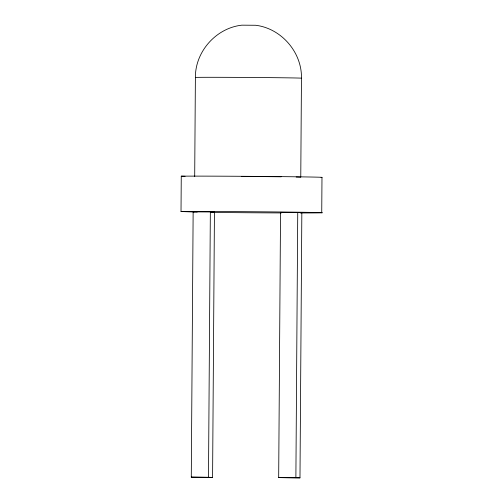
<?xml version="1.0" encoding="UTF-8"?>
<svg xmlns="http://www.w3.org/2000/svg" width="503" height="503" viewBox="0 0 503 503"><rect width="100%" height="100%" fill="white"/><g stroke="black" fill="none" stroke-linecap="round" stroke-linejoin="round"><path stroke-width="0.75" d="M194.045 212.008L181.017 211.537L181.262 176.169L184.469 176.138A74.281 0.516 0.4 0 1 273.569 176.547A74.281 0.516 0.4 0 1 321.077 177.446M191.285 477.146L193.139 211.87L210.342 211.964L214.441 212.109L212.587 477.385L191.285 477.146L212.587 477.385M194.699 176.471L195.39 77.437C195.158 51.589 216.171 27.954 241.868 25.169L255.694 25.269C281.366 28.407 302.051 52.35 301.46 78.198L300.769 177.232A53.06 0.371 0.4 0 0 296.154 177.043M208.487 477.234L210.342 211.964M278.681 477.611L280.536 212.335L297.738 212.429L301.838 212.574L299.983 477.85L278.681 477.611L299.983 477.85M295.883 477.699L297.738 212.429M321.738 212.756L321.983 177.389M181.017 211.537L184.224 211.511A74.281 0.516 0.4 0 1 293.394 212.134A74.281 0.516 0.4 0 1 300.247 212.958M211.31 212.096L214.441 212.109M300.272 212.568L301.838 212.574M181.262 176.169L185.098 176.308M280.536 212.335L283.264 212.436M193.139 211.87L197.233 212.021M195.39 77.437A53.06 0.371 0.4 0 1 249.909 77.462A53.06 0.371 0.4 0 1 301.46 78.198M241.509 176.446A53.06 0.371 0.4 0 1 281.196 176.798M281.391 212.92A74.281 0.516 0.4 0 1 211.461 212.423"/></g></svg>
